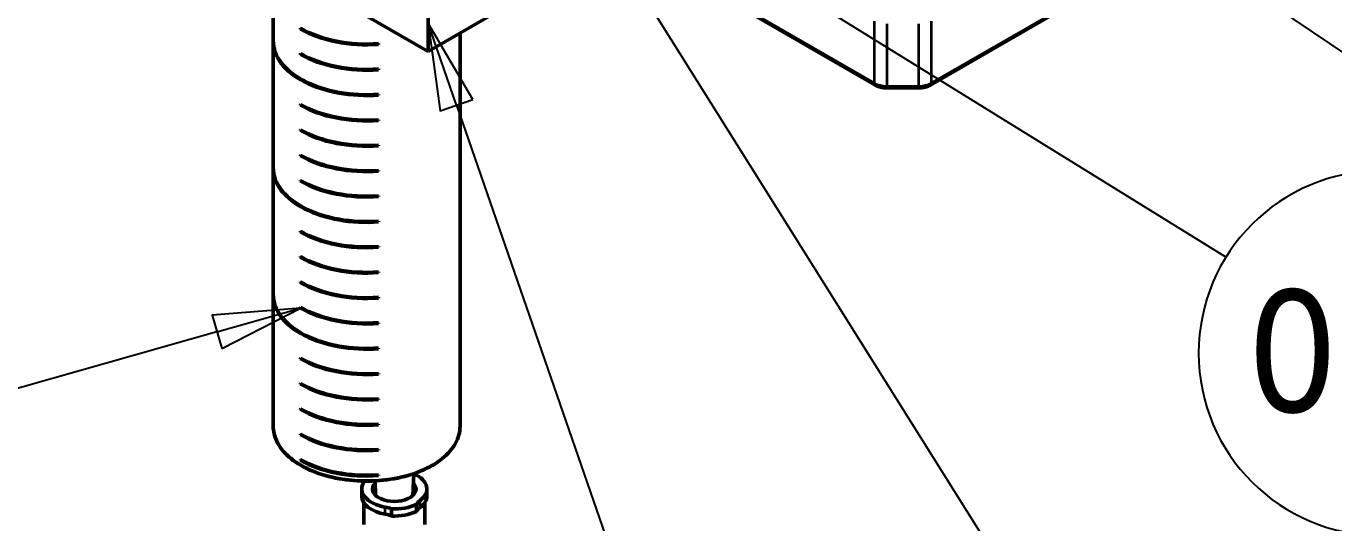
# Model space of a CAD drawing. Header units: millimetres. Extents: x -945 to 1680, y -1981 to 1188.
# Drawn here: x 1042.2 to 1192.6, y 772.6 to 829.7 of the extents above; entities that cross this region are included whole.
import ezdxf

# ---------------------------------------------------------------- set-up
doc = ezdxf.new("R2010")
doc.units = ezdxf.units.MM
doc.header["$LTSCALE"] = 4
for name, color, linetype, lineweight in [('Symbol (ISO)', 7, 'Continuous', 25), ('Visible (ISO)', 7, 'Continuous', 50), ('Visible Narrow (ISO)', 7, 'Continuous', 35)]:
    doc.layers.add(name, color=color, linetype=linetype, lineweight=lineweight)
doc.styles.add('Note Text (ISO)', font='tahoma.ttf')
doc.dimstyles.new('Default - Method 1b (ISO)$7', dxfattribs={"dimscale": 4, "dimtxt": 3.5, "dimasz": 2.5, "dimexe": 3.175, "dimexo": 0, "dimgap": 0.762, "dimtad": 1, "dimtoh": 1, "dimrnd": 1e-08, "dimtxsty": 'Note Text (ISO)', "dimcen": 0.09, "dimdle": 10, "dimclrd": 256, "dimclre": 256, "dimclrt": 256, "dimazin": 2, "dimtfac": 1, "dimtmove": 0, "dimatfit": 3, "dimfxl": 1, "dimtolj": 1, "dimlwd": -1, "dimlwe": -1, "dimarcsym": 0})

# ---------------------------------------------------------------- blocks, each defined once
blk = doc.blocks.new('Balloon28')
at = {"layer": 'Symbol (ISO)'}
for p, q in [((272.924, 205.153), (272.106, 207.515)), ((273.396, 205.316), (272.106, 207.515)), ((272.106, 207.515), (272.451, 204.989)), ((272.451, 204.989), (273.396, 205.316)), ((272.924, 205.153), (279.008, 187.581)), ((280.723, 187.876), (280.884, 187.876)), ((280.723, 177.376), (280.884, 177.376))]:
    blk.add_line(p, q, dxfattribs=at)
at = {"layer": 'Symbol (ISO)', "flags": 128}
blk.add_lwpolyline([(273.396, 205.316), (272.106, 207.515), (272.451, 204.989), (273.396, 205.316)], dxfattribs=at)
at = {"layer": 'Symbol (ISO)'}
for centre, start, end in [((280.723, 182.626), 90, 270), ((280.884, 182.626), 270, 90)]:
    blk.add_arc(centre, 5.25, start, end, dxfattribs=at)
blk.add_solid([(273.396, 205.316), (272.106, 207.515), (272.451, 204.989), (273.396, 205.316)], dxfattribs=at)
at = {"layer": 'Symbol (ISO)', "insert": (280.804, 182.663), "char_height": 3.5, "attachment_point": 5, "style": 'Note Text (ISO)'}
blk.add_mtext('002', dxfattribs=at)
blk = doc.blocks.new('Balloon29')
at = {"layer": 'Symbol (ISO)'}
for p, q in [((278.693, 211.498), (277.107, 212.089)), ((277.098, 211.647), (278.167, 210.648)), ((278.43, 211.073), (277.299, 211.773)), ((278.167, 210.648), (278.693, 211.498)), ((278.43, 211.073), (295.067, 200.777)), ((299.521, 203.27), (299.681, 203.27)), ((299.521, 192.77), (299.681, 192.77))]:
    blk.add_line(p, q, dxfattribs=at)
at = {"layer": 'Symbol (ISO)', "flags": 128}
blk.add_lwpolyline([(278.693, 211.498), (276.304, 212.389), (278.167, 210.648), (278.693, 211.498)], dxfattribs=at)
at = {"layer": 'Symbol (ISO)'}
for centre, start, end in [((299.521, 198.02), 90, 270), ((299.681, 198.02), 270, 90)]:
    blk.add_arc(centre, 5.25, start, end, dxfattribs=at)
blk.add_solid([(278.693, 211.498), (276.304, 212.389), (278.167, 210.648), (278.693, 211.498)], dxfattribs=at)
at = {"layer": 'Symbol (ISO)', "insert": (299.601, 198.057), "char_height": 3.5, "attachment_point": 5, "style": 'Note Text (ISO)'}
blk.add_mtext('005', dxfattribs=at)
blk = doc.blocks.new('Balloon35')
at = {"layer": 'Symbol (ISO)'}
blk.add_line((286.973, 214.412), (310.421, 198.541), dxfattribs=at)
blk = doc.blocks.new('Balloon36')
at = {"layer": 'Symbol (ISO)'}
blk.add_line((276.586, 211.038), (294.092, 183.138), dxfattribs=at)
blk = doc.blocks.new('Balloon40')
at = {"layer": 'Symbol (ISO)'}
for p, q in [((268.438, 199.319), (265.896, 199.116)), ((265.896, 199.116), (266.17, 198.154)), ((266.033, 198.635), (268.438, 199.319)), ((266.17, 198.154), (268.438, 199.319)), ((266.033, 198.635), (246.861, 193.183))]:
    blk.add_line(p, q, dxfattribs=at)
at = {"layer": 'Symbol (ISO)', "flags": 128}
blk.add_lwpolyline([(266.17, 198.154), (268.438, 199.319), (265.896, 199.116), (266.17, 198.154)], dxfattribs=at)
at = {"layer": 'Symbol (ISO)'}
blk.add_solid([(266.17, 198.154), (268.438, 199.319), (265.896, 199.116), (266.17, 198.154)], dxfattribs=at)

msp = doc.modelspace()

# ---------------------------------------------------------------- linework, layer by layer
at = {"layer": 'Visible (ISO)'}
for p, q in [((1045.997, 851.29), (1088.424, 826.795)), ((1088.424, 826.795), (1111.051, 839.859)), ((1070.602, 828.016), (1070.602, 837.084)), ((1139.877, 822.923), (1116.725, 836.291)), ((1169.369, 836.291), (1146.216, 822.923)), ((1088.424, 826.795), (1088.424, 833.327)), ((1073.751, 829.465), (1073.751, 829.383)), ((1073.786, 829.404), (1073.751, 829.383)), ((1073.786, 829.445), (1073.786, 829.404)), ((1070.602, 813.421), (1070.602, 827.934)), ((1082.709, 827.697), (1082.709, 827.615)), ((1092.102, 783.664), (1092.102, 828.919)), ((1073.751, 826.546), (1073.751, 826.464)), ((1073.786, 826.485), (1073.751, 826.464)), ((1073.786, 826.526), (1073.786, 826.485)), ((1082.709, 824.778), (1082.709, 824.696)), ((1082.709, 821.859), (1082.709, 821.777)), ((1144.905, 822.603), (1141.188, 822.603)), ((1073.751, 820.708), (1073.751, 820.626)), ((1073.786, 820.647), (1073.751, 820.626)), ((1073.786, 820.688), (1073.786, 820.647)), ((1082.709, 818.94), (1082.709, 818.858)), ((1073.751, 817.789), (1073.751, 817.707)), ((1073.786, 817.728), (1073.751, 817.707)), ((1073.786, 817.769), (1073.786, 817.728)), ((1082.709, 816.021), (1082.709, 815.939)), ((1073.751, 814.87), (1073.751, 814.789)), ((1073.786, 814.809), (1073.751, 814.789)), ((1073.786, 814.85), (1073.786, 814.809)), ((1070.602, 798.826), (1070.602, 813.339)), ((1082.709, 813.102), (1082.709, 813.02)), ((1073.751, 811.951), (1073.751, 811.87)), ((1073.786, 811.89), (1073.751, 811.87)), ((1073.786, 811.931), (1073.786, 811.89)), ((1082.709, 810.183), (1082.709, 810.101)), ((1082.709, 807.264), (1082.709, 807.182)), ((1073.751, 806.113), (1073.751, 806.032)), ((1073.786, 806.052), (1073.751, 806.032)), ((1073.786, 806.093), (1073.786, 806.052)), ((1082.709, 804.345), (1082.709, 804.263)), ((1073.751, 803.194), (1073.751, 803.113)), ((1073.786, 803.133), (1073.751, 803.113)), ((1073.786, 803.174), (1073.786, 803.133)), ((1082.709, 801.426), (1082.709, 801.344)), ((1073.751, 800.275), (1073.751, 800.194)), ((1073.786, 800.214), (1073.751, 800.194)), ((1073.786, 800.255), (1073.786, 800.214)), ((1070.602, 783.664), (1070.602, 798.744)), ((1082.709, 798.507), (1082.709, 798.425)), ((1073.751, 797.356), (1073.751, 797.275)), ((1073.786, 797.295), (1073.751, 797.275)), ((1073.786, 797.336), (1073.786, 797.295)), ((1082.709, 795.588), (1082.709, 795.506)), ((1073.751, 791.518), (1073.751, 791.437)), ((1073.786, 791.457), (1073.751, 791.437)), ((1073.786, 791.498), (1073.786, 791.457)), ((1082.709, 792.669), (1082.709, 792.587)), ((1073.751, 788.599), (1073.751, 788.518)), ((1073.786, 788.538), (1073.751, 788.518)), ((1073.786, 788.579), (1073.786, 788.538)), ((1082.709, 789.75), (1082.709, 789.669)), ((1073.751, 785.68), (1073.751, 785.599)), ((1073.786, 785.619), (1073.751, 785.599)), ((1073.786, 785.66), (1073.786, 785.619)), ((1082.709, 786.831), (1082.709, 786.75)), ((1073.751, 782.761), (1073.751, 782.68)), ((1073.786, 782.7), (1073.751, 782.68)), ((1073.786, 782.741), (1073.786, 782.7)), ((1082.709, 783.912), (1082.709, 783.831)), ((1082.709, 780.993), (1082.709, 780.912)), ((1073.751, 779.842), (1073.751, 779.761)), ((1073.786, 779.781), (1073.751, 779.761)), ((1073.786, 779.822), (1073.786, 779.781)), ((1082.709, 778.074), (1082.709, 777.993)), ((1086.682, 775.719), (1086.788, 778.212)), ((1080.784, 775.641), (1080.784, 776.458)), ((1082.387, 775.719), (1082.316, 777.377)), ((1088.284, 775.641), (1088.284, 776.458)), ((1081.034, 772.375), (1081.034, 774.864)), ((1084.228, 774.155), (1084.228, 773.339)), ((1087.087, 774.68), (1087.087, 773.863)), ((1088.034, 772.375), (1088.034, 774.864))]:
    msp.add_line(p, q, dxfattribs=at)
for centre, major_axis, start_param, end_param in [((1081.352, 833.854), (10.75, 0), 3.9269908, 4.8389386), ((1081.352, 833.772), (-10.75, 0), 0.7853982, 1.6973459), ((1081.388, 833.792), (10.75, 0), 3.9269908, 4.8356239), ((1081.352, 827.934), (-10.75, 0), 6.2766075, 7.9805312), ((1081.352, 828.016), (-10.75, 0), 0, 1.6973459), ((1081.352, 830.935), (10.75, 0), 3.9269908, 4.8389386), ((1081.352, 830.853), (-10.75, 0), 0.7853982, 1.6973459), ((1081.388, 830.874), (10.75, 0), 3.9269908, 4.8356239), ((1081.388, 827.955), (-10.75, 0), 0.3165504, 1.6940312), ((1081.352, 825.097), (10.75, 0), 3.9269908, 4.8389386), ((1081.352, 825.015), (-10.75, 0), 0.7853982, 1.6973459), ((1081.388, 825.036), (10.75, 0), 3.9269908, 4.8356239), ((1081.352, 822.178), (10.75, 0), 3.9269908, 4.8389386), ((1081.352, 822.096), (-10.75, 0), 0.7853982, 1.6973459), ((1081.388, 822.117), (10.75, 0), 3.9269908, 4.8356239), ((1081.352, 819.259), (10.75, 0), 3.9269908, 4.8389386), ((1081.352, 819.177), (-10.75, 0), 0.7853982, 1.6973459), ((1081.388, 819.198), (10.75, 0), 3.9269908, 4.8356239), ((1081.352, 813.339), (-10.75, 0), 6.2766075, 7.9805312), ((1081.352, 813.421), (-10.75, 0), 0, 1.6973459), ((1081.388, 813.36), (-10.75, 0), 0.3165504, 1.6940312), ((1081.352, 816.34), (10.75, 0), 3.9269908, 4.8389386), ((1081.352, 816.258), (-10.75, 0), 0.7853982, 1.6973459), ((1081.388, 816.279), (10.75, 0), 3.9269908, 4.8356239), ((1081.352, 810.502), (10.75, 0), 3.9269908, 4.8389386), ((1081.352, 810.42), (-10.75, 0), 0.7853982, 1.6973459), ((1081.388, 810.441), (10.75, 0), 3.9269908, 4.8356239), ((1081.352, 807.583), (10.75, 0), 3.9269908, 4.8389386), ((1081.352, 807.501), (-10.75, 0), 0.7853982, 1.6973459), ((1081.388, 807.522), (10.75, 0), 3.9269908, 4.8356239), ((1081.352, 804.664), (10.75, 0), 3.9269908, 4.8389386), ((1081.352, 804.582), (-10.75, 0), 0.7853982, 1.6973459), ((1081.388, 804.603), (10.75, 0), 3.9269908, 4.8356239), ((1081.352, 798.744), (-10.75, 0), 6.2766075, 7.9805312), ((1081.352, 798.826), (-10.75, 0), 0, 1.6973459), ((1081.388, 798.765), (-10.75, 0), 0.3165504, 1.6940312), ((1081.352, 801.745), (10.75, 0), 3.9269908, 4.8389386), ((1081.352, 801.663), (-10.75, 0), 0.7853982, 1.6973459), ((1081.388, 801.684), (10.75, 0), 3.9269908, 4.8356239), ((1081.352, 795.907), (10.75, 0), 3.9269908, 4.8389386), ((1081.388, 795.846), (10.75, 0), 3.9269908, 4.8356239), ((1081.352, 795.825), (-10.75, 0), 0.7853982, 1.6973459), ((1081.352, 792.988), (10.75, 0), 3.9269908, 4.8389386), ((1081.352, 792.906), (-10.75, 0), 0.7853982, 1.6973459), ((1081.388, 792.927), (10.75, 0), 3.9269908, 4.8356239), ((1081.352, 790.069), (10.75, 0), 3.9269908, 4.8389386), ((1081.352, 789.987), (-10.75, 0), 0.7853982, 1.6973459), ((1081.388, 790.008), (10.75, 0), 3.9269908, 4.8356239), ((1081.352, 787.15), (10.75, 0), 3.9269908, 4.8389386), ((1081.352, 787.068), (-10.75, 0), 0.7853982, 1.6973459), ((1081.388, 787.089), (10.75, 0), 3.9269908, 4.8356239), ((1081.352, 784.231), (10.75, 0), 3.9269908, 4.8389386), ((1081.352, 784.149), (-10.75, 0), 0.7853982, 1.6973459), ((1081.388, 784.17), (10.75, 0), 3.9269908, 4.8356239), ((1084.534, 776.458), (3.75, 0), 5.60677, 7.2095446), ((1084.534, 776.458), (-3.75, 0), 5.8570373, 7.5750937), ((1084.534, 776.458), (-2.5, 0), 5.794802, 9.9131613), ((1084.534, 775.641), (-3.75, 0), 0, 1.2919084), ((1089.018, 774.38), (-2, 0), 5.60677, 6.0201684), ((1084.534, 775.641), (3.75, 0), 5.60677, 6.2831853), ((1082.952, 773.266), (-2, 0), 4.0201026, 4.433501), ((1082.952, 772.45), (-2, 0), 4.0201026, 4.433501), ((1084.534, 776.458), (4, 0), 4.6357387, 5.4045323), ((1084.534, 775.641), (4, 0), 4.6357387, 5.4045323), ((1089.018, 773.563), (-2, 0), 5.60677, 6.0201684)]:
    msp.add_ellipse(centre, major_axis=major_axis, ratio=0.5773503, start_param=start_param, end_param=end_param, dxfattribs=at)
for points, knots in [([(1141.188, 822.603), (1141.094, 822.603), (1141.001, 822.607), (1140.815, 822.624), (1140.723, 822.637), (1140.542, 822.671), (1140.453, 822.692), (1140.279, 822.743), (1140.195, 822.773), (1140.031, 822.841), (1139.953, 822.88), (1139.877, 822.923)], [3.92699086, 3.92699086, 3.92699086, 3.92699086, 4.08407048, 4.08407048, 4.24115011, 4.24115011, 4.39822973, 4.39822973, 4.55530936, 4.55530936, 4.71238898, 4.71238898, 4.71238898, 4.71238898]), ([(1146.216, 822.923), (1146.141, 822.88), (1146.062, 822.841), (1145.899, 822.773), (1145.814, 822.743), (1145.641, 822.692), (1145.552, 822.671), (1145.37, 822.637), (1145.278, 822.624), (1145.093, 822.607), (1144.999, 822.603), (1144.905, 822.603)], [3.14159265, 3.14159265, 3.14159265, 3.14159265, 3.29867228, 3.29867228, 3.4557519, 3.4557519, 3.61283153, 3.61283153, 3.76991115, 3.76991115, 3.92699078, 3.92699078, 3.92699078, 3.92699078]), ([(1092.102, 783.664), (1092.102, 783.001), (1091.925, 782.34), (1091.233, 781.077), (1090.711, 780.476), (1089.368, 779.392), (1088.54, 778.913), (1086.668, 778.13), (1085.624, 777.829), (1083.43, 777.433), (1082.28, 777.339), (1079.988, 777.366), (1078.847, 777.487), (1076.685, 777.934), (1075.664, 778.259), (1073.846, 779.085), (1073.049, 779.586), (1071.765, 780.717), (1071.276, 781.348), (1070.728, 782.549), (1070.602, 783.106), (1070.602, 783.664)], [5.4977871, 5.4977871, 5.4977871, 5.4977871, 5.8037303, 5.8037303, 6.1189321, 6.1189321, 6.4421077, 6.4421077, 6.7659417, 6.7659417, 7.0891119, 7.0891119, 7.4120256, 7.4120256, 7.7352671, 7.7352671, 8.0591658, 8.0591658, 8.3818851, 8.3818851, 8.6393798, 8.6393798, 8.6393798, 8.6393798])]:
    msp.add_open_spline(points, degree=3, knots=knots, dxfattribs=at)
at = {"layer": 'Visible Narrow (ISO)'}
for p, q in [((1116.621, 836.52), (1139.774, 823.152)), ((1146.32, 823.152), (1169.472, 836.52)), ((1139.774, 823.152), (1139.774, 830.297)), ((1141.188, 829.958), (1141.188, 822.814)), ((1144.905, 822.814), (1144.905, 829.958)), ((1146.32, 830.297), (1146.32, 823.152)), ((1141.188, 822.814), (1144.905, 822.814)), ((1141.188, 822.603), (1141.188, 822.814)), ((1144.905, 822.603), (1144.905, 822.814)), ((1087.459, 775.103), (1087.459, 774.286)), ((1083.502, 773.56), (1083.502, 774.376))]:
    msp.add_line(p, q, dxfattribs=at)
for centre, major_axis, start_param, end_param in [((1141.188, 823.969), (2, 0), 3.9269908, 4.7123889), ((1140.127, 823.356), (-0.25, -0.433), 5.4977871, 6.2831853), ((1144.905, 823.969), (2, 0), 4.712389, 5.4977871), ((1145.966, 823.356), (0.25, -0.433), 0, 0.7853982), ((1081.352, 783.664), (-10.75, 0), 0, 3.1415927)]:
    msp.add_ellipse(centre, major_axis=major_axis, ratio=0.5773503, start_param=start_param, end_param=end_param, dxfattribs=at)

# ---------------------------------------------------------------- block references
at = {"layer": 'Symbol (ISO)', "xscale": 4, "yscale": 4, "zscale": 4}
for name in ['Balloon35', 'Balloon36', 'Balloon29', 'Balloon28', 'Balloon40']:
    msp.add_blockref(name, (0, 0), dxfattribs=at)

# ---------------------------------------------------------------- leaders
at = {"layer": 'Symbol (ISO)', "annotation_type": 0, "has_hookline": 1, "hookline_direction": 0, "text_width": 194.308}
msp.add_leader([(1140.72, 866.059), (1280.061, 820.648), (1290.061, 820.648)], dimstyle='Default - Method 1b (ISO)$7', override={"dimtad": 0}, dxfattribs=at)

doc.saveas('drawing.dxf')
